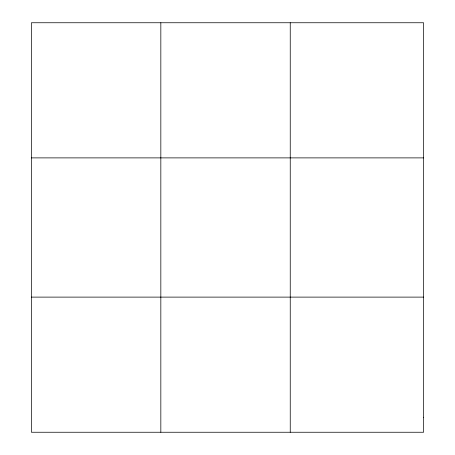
<?xml version="1.0" encoding="UTF-8"?>
<svg xmlns="http://www.w3.org/2000/svg" width="455" height="455" viewBox="0 0 455 455"><rect width="100%" height="100%" fill="white"/><g stroke="black" fill="none" stroke-linecap="round" stroke-linejoin="round"><path stroke-width="0.68" d="M160.831 22.75L160.831 432.25M290.244 22.75L290.244 432.25M31.418 157.885L423.582 157.885M31.418 297.115L423.582 297.115M423.582 417.235L423.582 432.25L31.418 432.25L31.418 22.75L423.582 22.75L423.582 417.235"/></g></svg>
